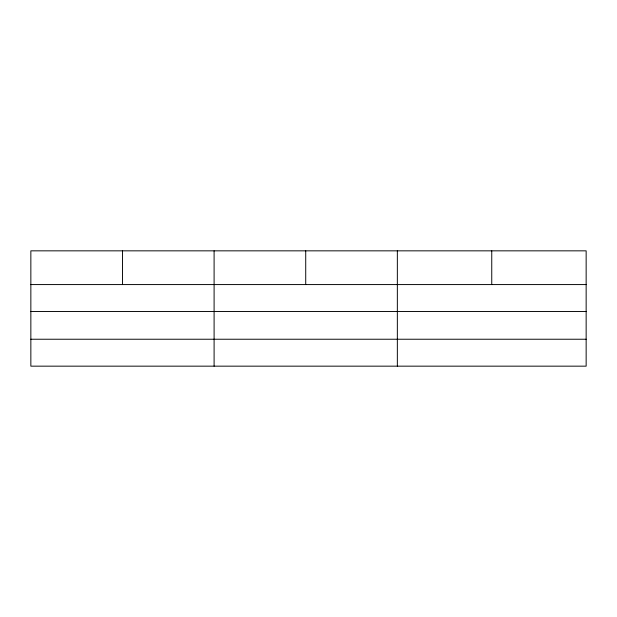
<?xml version="1.0" encoding="UTF-8"?>
<svg xmlns="http://www.w3.org/2000/svg" width="617" height="617" viewBox="0 0 617 617"><rect width="100%" height="100%" fill="white"/><g stroke="black" fill="none" stroke-linecap="round" stroke-linejoin="round"><path stroke-width="0.93" d="M586.15 311.5L586.15 250.841L30.85 250.841L30.85 366.159L586.15 366.159L586.15 311.5L30.85 311.5M30.85 284.576L586.15 284.576M30.85 339.234L586.15 339.234M491.749 250.841L491.749 284.576M397.348 250.841L397.348 366.159M305.724 250.841L305.724 284.576M214.099 250.841L214.099 366.159M122.475 250.841L122.475 284.576"/></g></svg>
